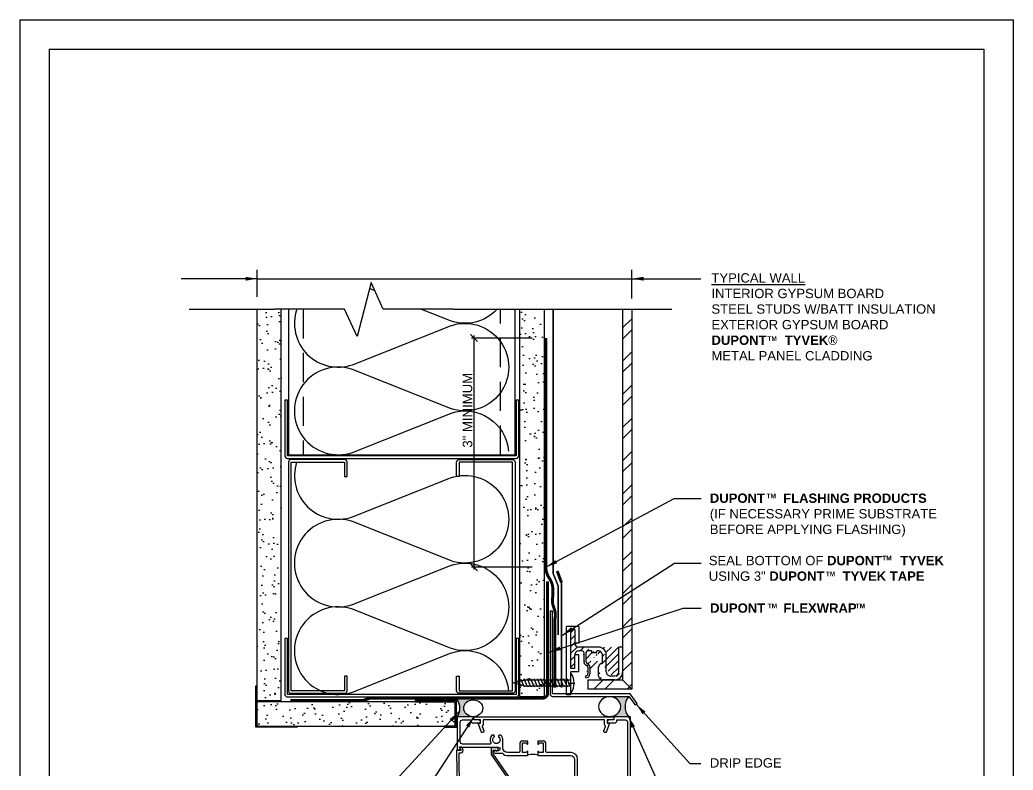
# Model space of a CAD drawing. Extents: x -129 to 26, y 0 to 100.
# Drawn here: x 0 to 25.5, y 13.73 to 33 of the extents above; entities that cross this region are included whole.
import ezdxf

# ---------------------------------------------------------------- set-up
doc = ezdxf.new("R2010")
doc.units = 0
doc.header["$LTSCALE"] = 1.5
doc.header["$MEASUREMENT"] = 0
doc.linetypes.add('CENTER', pattern=[2, 1.25, -0.25, 0.25, -0.25])
doc.linetypes.add('DASHED', pattern=[0.75, 0.5, -0.25])
doc.layers.get('0').update_dxf_attribs({"linetype": 'CONTINUOUS'})
doc.layers.get('DEFPOINTS').update_dxf_attribs({"linetype": 'CONTINUOUS'})
for name, color, linetype in [('8X11-TTB$0$B', 7, 'CONTINUOUS'), ('A-ANNO-TXT0', 252, 'CONTINUOUS'), ('A-BACKER_ROD', 252, 'CONTINUOUS'), ('A-GYP_BOARD', 252, 'CONTINUOUS'), ('A-METAL_STUD', 252, 'CONTINUOUS'), ('A-SEALANT', 252, 'CONTINUOUS'), ('A-WINDOW_FRAME', 252, 'CONTINUOUS'), ('CLADDING', 252, 'CONTINUOUS'), ('DUPONT_FLASHING', 251, 'CENTER'), ('HATCH', 252, 'CONTINUOUS'), ('INSULATION', 40, 'CONTINUOUS'), ('STRUCTURE', 252, 'CONTINUOUS'), ('TEXT', 7, 'CONTINUOUS'), ('TYVEK', 160, 'DASHED'), ('TYVEK_TAPE', 130, 'CONTINUOUS')]:
    doc.layers.add(name, color=color, linetype=linetype)
doc.styles.add('DETAILS', font='sanss___.ttf', dxfattribs={"height": 1})
doc.dimstyles.new('TYVEKDETAILS', dxfattribs={"dimscale": 6, "dimtxt": 1.5, "dimasz": 0.1, "dimexe": 0.75, "dimexo": 0.75, "dimgap": 0.75, "dimtad": 0, "dimtih": 1, "dimtoh": 1, "dimdec": 4, "dimzin": 0, "dimtxsty": 'DETAILS', "dimcen": 0.0625, "dimazin": 3, "dimtfac": 1, "dimtdec": 4, "dimtofl": 0, "dimtmove": 0, "dimatfit": 3, "dimtolj": 1, "dimtzin": 0})

# ---------------------------------------------------------------- blocks, each defined once
blk = doc.blocks.new('_ARCHTICK')
at = {"color": 0, "linetype": 'BYBLOCK', "const_width": 0.15}
blk.add_lwpolyline([(-0.5, -0.5), (0.5, 0.5)], dxfattribs=at)

msp = doc.modelspace()

# ---------------------------------------------------------------- hatches: boundary and pattern name
at = {"layer": 'A-ANNO-TXT0', "linetype": 'CONTINUOUS'}
h = msp.add_hatch(dxfattribs=at)
h.set_pattern_fill('AR-SAND', color=256, scale=0.25, style=0)
h.set_pattern_definition([(37.50000000000001, (42.83104057512151, 3.626564147148603), (-0.01574833952740204, 0.4817059422532897), [0, -0.38, 0, -0.425, 0, -0.40625]), (7.499999999999999, (42.83104057512151, 3.626564147148603), (0.4424441763169318, 0.7055365163074351), [0, -0.205, 0, -0.3425, 0, -0.13125]), (327.5, (42.52354057512151, 3.626564147148603), (0.7785354654378738, 0.001414763384241124), [0, -0.125, 0, -0.45, 0, -0.5875]), (317.5, (42.52354057512151, 3.626564147148603), (0.7515316511430733, 0.2194188912335623), [0, -0.0625, 0, -0.295, 0, -0.3375])])
h.paths.add_polyline_path([(6.712186902686801, 25.5705946817428), (6.537196158924713, 25.5705946817428), (6.087186902686801, 25.5705946817428), (6.087186902686495, 15.51834943794286), (6.712186902686495, 15.51834943794286)])
h.paths.add_polyline_path([(13.46218690268664, 25.57059468174284), (12.83718690268665, 25.57059468174284), (12.8371869026865, 15.61209943794286), (13.4621869026865, 15.61209943794286)])
h = msp.add_hatch(dxfattribs=at)
h.set_pattern_fill('ANSI31', color=256, style=0)
h.set_pattern_definition([(45, (39.24941482595197, 3.650878140602103), (-0.08838834764831843, 0.08838834764831845), [])])
edge = h.paths.add_edge_path()
edge.add_line((14.24763763157721, 17.34067528022874), (14.24763763157721, 16.99141685831701))
edge.add_line((14.24763763157721, 17.34067528022874), (14.14763763157723, 17.34067528022874))
edge.add_line((14.14763763157722, 16.34067528022874), (14.14763763157723, 17.34067528022874))
edge.add_line((14.24763763157723, 16.34067528022874), (14.14763763157722, 16.34067528022874))
edge.add_line((14.24763763157723, 16.34067528022874), (14.24763763157724, 16.69141685831701))
edge.add_arc((14.34763763157721, 16.69141685831701), 0.1, 89.99999999999838, 179.9999999999992)
edge.add_line((14.43284971182934, 16.7915104966291), (14.34763763157721, 16.79141685831702))
edge.add_arc((14.43520862940803, 16.74159134550641), 0.05, 359.9999999999976, 449.9999999999984)
edge.add_arc((14.34763763157721, 16.99141685831701), 0.1, 180, 269.9999999999984)
edge.add_line((14.43284971182934, 16.89159134550642), (14.34173280371326, 16.89159134550643))
edge.add_line((14.85593264341651, 16.89159134550641), (14.43284971182934, 16.89159134550642))
edge.add_arc((14.85593264341651, 16.69159134550642), 0.2, 359.9999999999992, 449.9999999999984)
edge.add_line((15.4754082352072, 16.89159134550643), (15.4754082352072, 16.25185161552742))
edge.add_line((15.4754082352072, 16.89159134550643), (15.37540823520719, 16.89159134550643))
edge.add_line((15.37540823520721, 16.25185161552743), (15.37540823520719, 16.89159134550643))
edge.add_arc((15.2754082352072, 16.25185161552743), 0.2, 270, 359.9999999999992)
edge.add_arc((15.2754082352072, 16.25185161552743), 0.1, 270, 359.9999999999992)
edge.add_line((15.20619629890039, 16.05185161552744), (14.95593264341651, 16.05185161552744))
edge.add_line((15.2754082352072, 16.05185161552744), (15.20619629890039, 16.05185161552744))
edge.add_line((15.05593264341653, 16.25185161552744), (15.05593264341653, 16.69159134550642))
edge.add_arc((15.15593264341653, 16.25185161552744), 0.1, 179.9999999999992, 270)
edge.add_line((15.20619629890039, 16.15185161552743), (15.2754082352072, 16.15185161552743))
edge.add_line((15.15593264341653, 16.15185161552743), (15.20619629890039, 16.15185161552743))
edge.add_arc((14.90593264341653, 16.51314283675436), 0.05, 289.4712206344757, 360.0000000000024)
edge.add_line((14.95593264341651, 16.51314283675436), (14.95593264341651, 16.69159134550642))
edge.add_arc((14.81593264341651, 16.78159134550642), 0.01, 90, 180)
edge.add_line((14.85593264341651, 16.79159134550641), (14.81593264341651, 16.79159134550641))
edge.add_line((14.8559326434165, 16.15185161552744), (14.8559326434165, 16.37172148051693))
edge.add_arc((14.69520862940803, 16.75159134550642), 0.01, 179.9999999999951, 269.9999999999984)
edge.add_line((14.79593264341651, 16.74159134550641), (14.69520862940803, 16.74159134550641))
edge.add_arc((14.79593264341651, 16.75159134550642), 0.01, 269.9999999999984, 360)
edge.add_line((14.8059326434165, 16.75159134550642), (14.8059326434165, 16.78159134550642))
edge.add_arc((14.67520862940802, 16.78159134550641), 0.01, 0, 89.99999999999186)
edge.add_line((14.68520862940803, 16.75159134550642), (14.68520862940803, 16.78159134550641))
edge.add_line((14.63520862940803, 16.37172148051693), (14.63520862940803, 16.20185161552744))
edge.add_arc((14.53520862940802, 16.37172148051693), 0.1, 0, 70.528779365526)
edge.add_arc((14.53520862940802, 16.20185161552744), 0.1, 270, 360)
edge.add_arc((14.95593264341651, 16.37172148051693), 0.1, 109.4712206344705, 180)
edge.add_arc((14.95593264341651, 16.15185161552744), 0.1, 180, 270)
edge.add_line((14.67520862940802, 16.79159134550641), (14.58520862940802, 16.79159134550643))
edge.add_arc((14.85593264341651, 16.69159134550642), 0.1, 359.9999999999992, 449.9999999999984)
edge.add_arc((14.53520862940802, 16.12685161552745), 0.02499999999999947, 90, 270)
edge.add_line((14.58520862940802, 16.37424699337776), (14.58520862940802, 16.20185161552744))
edge.add_arc((14.53520862940802, 16.37424699337776), 0.05, 0, 78.46304096718684)
edge.add_arc((14.56020862940801, 16.49672148051692), 0.075, 179.9999999999951, 258.4630409671885)
edge.add_line((14.48520862940801, 16.49672148051693), (14.48520862940803, 16.74159134550641))
edge.add_arc((14.58520862940802, 16.74159134550641), 0.05, 89.99999999999838, 179.9999999999992)
edge.add_line((14.53520862940802, 16.51314283675436), (14.53520862940802, 16.74159134550641))
edge.add_arc((14.58520862940802, 16.51314283675436), 0.05, 179.9999999999976, 250.5287793655243)
edge.add_arc((14.53520862940802, 16.20185161552744), 0.05, 270, 360)
at = {"layer": 'CLADDING'}
h = msp.add_hatch(dxfattribs=at)
h.set_pattern_fill('ANSI32', color=256, scale=1.6090908, style=0)
h.set_pattern_definition([(45, (41.80241055537954, 3.626564147148599), (-0.4266746310843324, 0.4266746310843325), []), (45, (42.08686030895845, 3.626564147148599), (-0.4266746310843324, 0.4266746310843325), [])])
h.paths.add_polyline_path([(15.47541024916657, 25.57059468174285), (15.71218690268665, 25.57059468174285), (15.71218690268665, 15.81500199119692), (14.57999713604591, 15.81500199119692), (14.57999713604591, 16.05177864471699), (15.47541024916656, 16.05177864471699)])
at = {"layer": 'HATCH'}
h = msp.add_hatch(color=7, dxfattribs=at)
h.dxf.hatch_style = 1
edge = h.paths.add_edge_path()
edge.add_ellipse((15.14058341974877, 15.36317522892418), major_axis=(-0.2862435635605471, 1.752852091594284e-17), ratio=0.8842993597885475, start_angle=90, end_angle=270)
edge.add_line((15.14058341975116, 15.61630022892437), (15.25450141728935, 15.61630022892418))
edge.add_line((15.25450141728936, 15.61630022892418), (15.62308786728921, 15.61630022892418))
edge.add_arc((15.95647904115067, 15.36317522892437), 0.4185951987704226, -217.2073402511995, -142.7926597487097)
edge.add_line((15.62308786728958, 15.110050228924), (15.14058341974592, 15.110050228924))
h = msp.add_hatch(dxfattribs=at)
h.set_pattern_fill('AR-SAND,_O', color=256, scale=0.25, angle=-90.00000000000001)
h.set_pattern_definition([(127.5, (569.0555218155632, -1766.662675421129), (-0.4817059422532897, -0.01574833952740195), [0, -0.38, 0, -0.425, 0, -0.40625]), (97.49999999999987, (569.0555218155632, -1766.662675421129), (-0.705536516307435, 0.4424441763169319), [0, -0.205, 0, -0.3425, 0, -0.13125]), (57.49999999999998, (569.0555218155632, -1766.970175421128), (-0.001414763384240926, 0.7785354654378738), [0, -0.1249999999999998, 0, -0.449999999999999, 0, -0.587499999999998]), (47.49999999999996, (569.0555218155632, -1766.970175421128), (-0.2194188912335621, 0.7515316511430734), [0, -0.0625, 0, -0.295, 0, -0.3375])])
h.paths.add_polyline_path([(6.087186902686495, 15.48709943794286), (6.087186902686495, 14.86209943794286), (11.17711831037147, 14.86209943794286), (11.17711831037147, 15.48709943794286)])
h = msp.add_hatch(color=7, dxfattribs=at)
h.dxf.hatch_style = 1
edge = h.paths.add_edge_path()
edge.add_ellipse((11.63890852465245, 15.31974284711536), major_axis=(0.2447382468442678, 1.498688538313115e-17), ratio=0.8842993597885475, start_angle=90, end_angle=270, ccw=False)
edge.add_line((11.6389085246504, 15.53616472211552), (11.54150863675525, 15.53616472211536))
edge.add_line((11.54150863675524, 15.53616472211536), (11.22636722200536, 15.53616472211536))
edge.add_arc((10.94131776835382, 15.31974284711552), 0.3578988949487114, 682.7926597487096, 757.2073402511995, ccw=False)
edge.add_line((11.22636722200506, 15.10332097211521), (11.63890852465489, 15.10332097211521))

# ---------------------------------------------------------------- linework, layer by layer
at = {"layer": '8X11-TTB$0$B', "color": 7}
for p, q in [((0.7499999999999893, 32.25), (0.75, 0.7499999999999964)), ((0.7499999999999893, 32.25), (24.75, 32.25000000000001)), ((24.75, 32.25000000000001), (24.75, 0.7499999999999964))]:
    msp.add_line(p, q, dxfattribs=at)
at = {"layer": 'A-ANNO-TXT0', "linetype": 'CONTINUOUS'}
for p, q in [((16.50404026890854, 25.57059468174285, -5.959993654922933e-09), (16.74081692242861, 25.57059468174285)), ((13.61032955559527, 17.82621690112347), (13.67282955559544, 17.82621690112347)), ((14.34763763157719, 17.42140810512754, -5.959993654922933e-09), (14.03012514029289, 17.42140810512754, -5.959993654922933e-09)), ((14.24763763157721, 17.34067528022874, -5.959993654922933e-09), (14.14763763157723, 17.34067528022874, -5.959993654922933e-09)), ((14.34763763157719, 16.99141685831701, -5.959993654922933e-09), (14.24763763157721, 16.99141685831701, -5.959993654922933e-09)), ((15.4754082352072, 16.89159134550643, -5.959993654922933e-09), (15.4754082352072, 16.25185161552742, -5.959993654922933e-09)), ((14.34763763157721, 16.69141685831701, -5.959993654922933e-09), (14.2476376315772, 16.69141685831701, -5.959993654922933e-09)), ((14.24763763157723, 16.34067528022874, -5.959993654922933e-09), (14.14763763157722, 16.34067528022874, -5.959993654922933e-09)), ((14.34763763157721, 16.25994245532993, -5.959993654922933e-09), (14.14763763157722, 16.25994245532993, -5.959993654922933e-09)), ((14.1476376315772, 15.66565522955253, -5.959993654922933e-09), (14.03012514029289, 15.66565522955253, -5.959993654922933e-09))]:
    msp.add_line(p, q, dxfattribs=at)
at = {"layer": 'A-BACKER_ROD', "extrusion": (0, 0, -1)}
msp.add_ellipse((15.14058341974877, 15.36317522892418), major_axis=(-0.2862435635605471, 1.752852091594284e-17), ratio=0.8842993597885475, dxfattribs=at)
at = {"layer": 'A-BACKER_ROD'}
msp.add_ellipse((11.63890852465245, 15.31974284711536, -2.979996827461447e-09), major_axis=(0.2447382468442677, 1.498688538313115e-17), ratio=0.8842993597885476, dxfattribs=at)
at = {"layer": 'A-GYP_BOARD', "linetype": 'CONTINUOUS'}
for p, q in [((4.34304958860587, 25.5705946817428), (6.537196158924713, 25.5705946817428)), ((11.13719615892471, 25.57059468174284), (16.74081692242861, 25.57059468174285))]:
    msp.add_line(p, q, dxfattribs=at)
at = {"layer": 'A-GYP_BOARD'}
for points in [[(6.087186902686801, 25.5705946817428), (6.087186902686495, 15.51834943794286), (6.712186902686495, 15.51834943794286), (6.712186902686801, 25.57059468174279)], [(13.46218690268665, 25.57059468174284), (13.4621869026865, 15.61209943794286), (12.8371869026865, 15.61209943794286), (12.83718690268665, 25.57059468174284)]]:
    msp.add_lwpolyline(points, dxfattribs=at)
msp.add_lwpolyline([(6.087186902686495, 15.89334943794286), (6.087186902686495, 14.86209943794286), (7.118436902686495, 14.86209943794286), (7.118436902686495, 14.83084943794286), (6.055936902686495, 14.83084943794286), (6.055936902686495, 15.89334943794286)], close=True, dxfattribs=at)
for points, elevation in [([(6.087186902686495, 15.48709943794286), (6.087186902686495, 14.86209943794286), (11.17711831037147, 14.86209943794286), (11.17711831037147, 15.48709943794286)], -5.959993654922933e-09), ([(10.14586831037147, 15.48709943794286), (11.17711831037147, 15.48709943794286), (11.17711831037147, 14.86209943794286), (10.89586831037147, 14.86209943794286), (10.89586831037147, 14.83084943794286), (11.20836831037147, 14.83084943794286), (11.20836831037147, 15.51834943794286), (10.14586831037147, 15.51834943794286)], -8.93999048238438e-09)]:
    msp.add_lwpolyline(points, close=True, dxfattribs=dict(at, elevation=elevation))
at = {"layer": 'A-METAL_STUD'}
for p, q in [((6.962186902686495, 21.70584943794286), (6.962186902686495, 21.73709943794308)), ((12.6496869026865, 21.70584943794286), (12.6496869026865, 21.73709943794308)), ((6.962186902686495, 15.70584943794286), (6.962186902686495, 15.67459943794285)), ((12.6496869026865, 15.70584943794286), (12.6496869026865, 15.67459943794263))]:
    msp.add_line(p, q, dxfattribs=at)
for points in [[(6.899686902686588, 25.57059468174279), (6.899686902686495, 21.83084943794331), (12.7121869026865, 21.83084943794331), (12.71218690268659, 25.57059468174284)], [(14.99998126353279, 15.68826942909873), (13.67282955559527, 15.68826942909896), (13.67282955559544, 17.82621690112348)], [(13.87551177384768, 15.62576942909872), (15.63431779323432, 15.62576942909872), (15.79735252005103, 15.40546617192528), (15.84920018865597, 15.44047163253845), (15.66581821516022, 15.68826942909877), (13.87551177384768, 15.68826942909906)]]:
    msp.add_lwpolyline(points, dxfattribs=at)
at = {"layer": 'A-METAL_STUD', "linetype": 'DASHED'}
msp.add_lwpolyline([(7.274686902686588, 25.57059468174279), (7.274686902686495, 21.83084943794331), (12.3371869026865, 21.83084943794331), (12.33718690268659, 25.57059468174284)], dxfattribs=at)
at = {"layer": 'A-METAL_STUD'}
for points in [[(12.7434369026865, 23.23709943794308), (12.74343690268627, 21.79959943794308), (6.868436902686495, 21.79959943794331), (6.868436902686495, 23.23709943794308), (6.805936902686495, 23.23709943794308), (6.805936902686495, 21.79959943794308, 0.414213562373095), (6.868436902686495, 21.73709943794308), (12.7434369026865, 21.73709943794308, 0.414213562373095), (12.8059369026865, 21.79959943794308), (12.8059369026865, 23.23709943794308)], [(8.33718690268604, 21.26834943794286), (8.399686902686495, 21.26834943794286), (8.399686902686495, 21.64334943794286, 0.414213562373095), (8.337186902686495, 21.70584943794286), (6.962186902686495, 21.70584943794286, 0.414213562373095), (6.899686902686495, 21.64334943794286), (6.899686902686495, 15.76834943794286, 0.414213562373095), (6.962186902686495, 15.70584943794286), (8.337186902686495, 15.70584943794286, 0.414213562373095), (8.399686902686495, 15.76834943794286), (8.399686902686495, 16.14334943794308), (8.33718690268604, 16.14334943794308), (8.33718690268604, 15.76834943794286), (6.962186902686495, 15.76834943794308), (6.96218690268695, 21.64334943794286), (8.33718690268604, 21.64334943794286)], [(11.27468690268695, 21.26834943794286), (11.2121869026865, 21.26834943794286), (11.2121869026865, 21.64334943794286, -0.414213562373095), (11.2746869026865, 21.70584943794286), (12.6496869026865, 21.70584943794286, -0.414213562373095), (12.7121869026865, 21.64334943794286), (12.7121869026865, 15.76834943794286, -0.414213562373095), (12.6496869026865, 15.70584943794286), (11.2746869026865, 15.70584943794286, -0.414213562373095), (11.2121869026865, 15.76834943794286), (11.2121869026865, 16.14334943794308), (11.27468690268695, 16.14334943794308), (11.27468690268695, 15.76834943794286), (12.6496869026865, 15.76834943794308), (12.64968690268604, 21.64334943794286), (11.27468690268695, 21.64334943794286)], [(12.7434369026865, 17.11209943794263), (12.74343690268627, 15.67459943794263), (6.868436902686495, 15.67459943794286), (6.868436902686495, 17.11209943794263), (6.805936902686495, 17.11209943794263), (6.805936902686495, 15.67459943794263, 0.414213562373095), (6.868436902686495, 15.61209943794263), (12.7434369026865, 15.61209943794263, 0.414213562373095), (12.8059369026865, 15.67459943794263), (12.8059369026865, 17.11209943794263)]]:
    msp.add_lwpolyline(points, format="xyb", close=True, dxfattribs=at)
msp.add_lwpolyline([(13.61032955559527, 17.82621690112347), (13.61032955559527, 15.68826942909873, 0.414213562373095), (13.67282955559527, 15.62576942909873), (14.99998126353279, 15.62576942909873)], format="xyb", dxfattribs=at)
at = {"layer": 'A-SEALANT'}
for centre, radius, start, end in [((15.95647904115067, 15.36317522892418), 0.4185951987704403, 142.792659748773, 217.2073402512622), ((10.94131776835382, 15.31974284711536, -2.979996827461446e-09), 0.3578988949487265, 322.7926597487379, 37.20734025122704), ((13.16886222200494, 13.78445941011559, -2.979996827461446e-09), 0.3518166098422099, 69.18824511317703, 110.811754886823)]:
    msp.add_arc(centre, radius, start, end, dxfattribs=at)
at = {"layer": 'A-WINDOW_FRAME', "elevation": -2.979996827461446e-09}
for points in [[(13.04386222200517, 14.11332097211518), (13.04386222200517, 14.19882097211521, 0.9999999999999999), (13.01286222200499, 14.19882097211521), (13.01286222200499, 14.19832097211522, -0.414213562373095), (12.99786222200512, 14.18332097211523), (12.91786222200497, 14.18332097211523, -0.414213562373095), (12.90286222200509, 14.19832097211522), (12.90286222200509, 14.41332097211525, -0.414213562373095), (12.91786222200497, 14.42832097211524), (12.99786632064095, 14.42832097211524, -0.4190234982697773), (13.01286430491839, 14.4130750704759, 1.008230869162796), (13.04386222200517, 14.41282097211515), (13.04386222200517, 14.47832097211519), (12.90286222200509, 14.47832097211519, 0.4142135623731173), (12.83286222200516, 14.40832097211525), (12.83286222200516, 14.20332097211521, -0.414213562373082), (12.81286222200517, 14.18332097211523), (12.52415936929244, 14.18332097211523, -0.4142135623730951), (12.39915936929244, 14.30832097211523), (12.39915936929244, 14.50932097211514, 0.2064450632585229), (12.34740688582158, 14.62932097211514), (12.30344140159516, 14.62932097211514), (12.28642073169342, 14.59984030706632, 0.386544674909769), (12.2892789270227, 14.58669560849957, -3.12728627518738), (12.17903981156203, 14.58669560849957, 0.3865446749096504), (12.18189800689154, 14.59984030706632), (12.16487733698957, 14.62932097211514), (12.12091185276338, 14.62932097211514, 0.3397540095737835), (12.08902194669238, 14.4308344856287, -0.5680984128595106), (12.07142953183168, 14.40132097211519), (11.36636722200504, 14.40132097211519, -0.4142135623730929), (11.30636722200509, 14.46132097211514), (11.30636722200509, 14.9633209721152, -0.4142135623730971), (11.36636722200504, 15.02332097211515), (11.57715936929233, 15.02332097211515), (11.57715936929233, 15.00532097211512, 0.4142135623731013), (11.63915936929246, 14.94332097211522), (11.82715936929233, 14.94332097211522), (11.82715936929233, 14.96132097211514, 0.414213562373095), (11.76515936929243, 15.02332097211515), (11.65715936929248, 15.02332097211515), (11.65715936929248, 15.10332097211519), (11.22636722200516, 15.10332097211519), (11.22636722200516, 14.24132097211522), (11.31815936929232, 14.24132097211522, 0.5773502691896165), (11.32681962333029, 14.25632097211521), (11.289291855833, 14.32132097211515), (12.2801593692923, 14.32132097211515, -0.9999999999999999), (12.2801593692923, 14.22732097211521), (12.20215936929233, 14.22732097211521, 0.9999999999999999), (12.20215936929233, 14.1653209721152), (12.38855502153253, 14.1653209721152, 0.207981425477291), (12.53115936929228, 14.10332097211519), (13.03386222200518, 14.10332097211519), (13.04386222200517, 14.11332097211518)], [(15.67836222200506, 13.10332097211519), (15.67836222200506, 15.10332097211519), (15.2471593692924, 15.10332097211519), (15.2471593692924, 15.02332097211515), (15.13915936929245, 15.02332097211515, 0.414213562373095), (15.07715936929233, 14.96132097211514), (15.07715936929233, 14.94332097211522), (15.26515936929243, 14.94332097211522, 0.414213562373095), (15.32715936929233, 15.00532097211512), (15.32715936929233, 15.02332097211515), (15.53836222200519, 15.02332097211515, -0.4142135623730973), (15.59836222200513, 14.9633209721152), (15.59836222200513, 13.24332097211518, -0.4142135623730929)], [(11.28691222200498, 13.16582097211519), (11.27391222200506, 14.17957097211515), (11.32046864624479, 14.17957097211515, 0.5773977257041251), (11.37415780737027, 14.27257861597368), (11.34716222200498, 14.3193209721152), (11.29142760149901, 14.3213204203844, 0.5899757438785075), (11.28241789940128, 14.30631117955934), (11.31966222200506, 14.24207097211515), (11.21116222200501, 14.24207097211515), (11.22591222200506, 13.10332097211519)], [(12.65026030051765, 13.43382097211522), (12.15066222200519, 14.14732097211517), (12.15066222200519, 14.24482097211514), (12.20859033061677, 14.24482097211514, 1.660521112111407), (12.24166222200508, 14.30732097211514), (12.09566222200513, 14.30732097211514), (12.09566222200513, 14.12997953872686), (12.5963288265016, 13.41495352547272, -0.3639702342662011)], [(14.31986722200693, 13.42926384219188), (14.31986213582629, 14.01332243694107, 0.4142110386250275), (14.14986213583259, 14.18332097211523), (13.52486222200516, 14.18332097211523, -0.4142135623730755), (13.50486222200518, 14.20332097211521), (13.50486222200518, 14.40832097211525, 0.4142135623731228), (13.43486222200502, 14.47832097211519), (13.29386222200517, 14.47832097211519), (13.29386222200517, 14.41282097211515, 0.9999999999999999), (13.32486222200512, 14.41282097211515), (13.32486222200512, 14.41332097211525, -0.414213562373095), (13.33986222200499, 14.42832097211524), (13.41986222200515, 14.42832097211524, -0.414213562373095), (13.43486222200502, 14.41332097211525), (13.43486222200502, 14.19832097211522, -0.414213562373069), (13.41986222200515, 14.18332097211523), (13.33985812336916, 14.18332097211523, -0.4190234982698207), (13.32486013909172, 14.19856687375456, 1.00823086916294), (13.29386222200517, 14.19882097211521), (13.29386222200517, 14.11332097211518)], [(13.29386222200517, 14.11332097211518), (13.30386222200516, 14.10332097211519), (14.13986222200517, 14.10332097211519, -0.4142135623730911), (14.23986222200508, 14.00332097211517), (14.23986222200508, 13.86332097211518), (14.24986222200507, 13.85332097211519), (14.23986222200508, 13.8433209721152), (14.23986222200508, 13.43732094711495)]]:
    msp.add_lwpolyline(points, format="xyb", dxfattribs=at)
msp.add_lwpolyline([(15.07740936929238, 14.93732097211525), (15.1394093692925, 14.93732097211525), (15.06040936929232, 14.72032097211515, -0.9999999999999994), (14.99462148891123, 14.74426580234947), (15.0355214889112, 14.85626580234943, 0.4142135623730951), (15.02356803936211, 14.8819000576316), (15.02052225632522, 14.88352242123633, -0.3152987888789836), (15.00735936929234, 14.90232097211517), (15.00735936929234, 15.02332097211515), (14.68110936929249, 15.02332097211515), (14.6711093692925, 15.03332097211525), (14.66110936929251, 15.02332097211515), (12.24340936929232, 15.02332097211515), (12.23340936929233, 15.03332097211525), (12.22340936929234, 15.02332097211515), (11.89740936929231, 15.02332097211515), (11.89740936929231, 14.90232097211517, -0.3152987888789836), (11.88424648225967, 14.88352242123633), (11.88165069922277, 14.8819000576316, 0.4142135623730948), (11.86969724967369, 14.85626580234943), (11.91019724967375, 14.74426580234947, -0.9999999999999999), (11.84440936929243, 14.72032097211515), (11.76540936929248, 14.93732097211525), (11.82740936929238, 14.93732097211525), (11.82740936929238, 15.02332097211515), (11.65740936929254, 15.02332097211515), (11.65740936929254, 15.10332097211519), (15.24735936929235, 15.10332097211519), (15.24735936929235, 15.02332097211515), (15.0773593692925, 15.02332097211515), (15.0773593692925, 14.93732097211525)], format="xyb", close=True, dxfattribs=at)
at = {"layer": 'CLADDING'}
for p, q in [((15.47541024916657, 25.57059468174285, -5.959993654922933e-09), (15.47541024916656, 16.05177864471699, -5.959993654922933e-09)), ((15.71218690268665, 25.57059468174285, -5.959993654922933e-09), (15.71218690268665, 15.81500199119692, -5.959993654922933e-09)), ((14.0301251402929, 15.66565522955253, -5.959993654922933e-09), (14.0301251402929, 17.42140810512754, -5.959993654922933e-09)), ((14.24763763157721, 17.34067528022874, -5.959993654922933e-09), (14.24763763157721, 16.99141685831701, -5.959993654922933e-09)), ((14.34763763157719, 17.42140810512753, -5.959993654922933e-09), (14.34763763157719, 16.99141685831701, -5.959993654922933e-09)), ((14.43284971182934, 16.89159134550642, -5.959993654922933e-09), (14.34173280371326, 16.89159134550643, -5.959993654922933e-09)), ((14.85593264341651, 16.89159134550641, -5.959993654922933e-09), (14.43284971182934, 16.89159134550642, -5.959993654922933e-09)), ((15.37540823520721, 16.25185161552743, -5.959993654922933e-09), (15.37540823520719, 16.89159134550643, -5.959993654922933e-09)), ((15.4754082352072, 16.89159134550643, -5.959993654922933e-09), (15.37540823520719, 16.89159134550643, -5.959993654922933e-09)), ((14.24763763157723, 16.34067528022874, -5.959993654922933e-09), (14.24763763157724, 16.69141685831701, -5.959993654922933e-09)), ((14.43284971182934, 16.7915104966291, -5.959993654922933e-09), (14.34763763157721, 16.79141685831702, -5.959993654922933e-09)), ((14.34763763157721, 16.25994245532993, -5.959993654922933e-09), (14.34763763157721, 16.69141685831701, -5.959993654922933e-09)), ((14.43520862940803, 16.79159134550643, -5.959993654922933e-09), (14.43284971182934, 16.7915104966291, -5.959993654922933e-09)), ((14.48520862940801, 16.49672148051693, -5.959993654922933e-09), (14.48520862940803, 16.74159134550641, -5.959993654922933e-09)), ((14.53520862940802, 16.51314283675436, -5.959993654922933e-09), (14.53520862940802, 16.74159134550641, -5.959993654922933e-09)), ((14.67520862940802, 16.79159134550641, -5.959993654922933e-09), (14.58520862940802, 16.79159134550643, -5.959993654922933e-09)), ((14.68520862940803, 16.75159134550642, -5.959993654922933e-09), (14.68520862940803, 16.78159134550641, -5.959993654922933e-09)), ((14.79593264341651, 16.74159134550641, -5.959993654922933e-09), (14.69520862940803, 16.74159134550641, -5.959993654922933e-09)), ((14.8059326434165, 16.75159134550642, -5.959993654922933e-09), (14.8059326434165, 16.78159134550642, -5.959993654922933e-09)), ((14.85593264341651, 16.79159134550641, -5.959993654922933e-09), (14.81593264341651, 16.79159134550641, -5.959993654922933e-09)), ((14.95593264341651, 16.51314283675436, -5.959993654922933e-09), (14.95593264341651, 16.69159134550642, -5.959993654922933e-09)), ((15.05593264341653, 16.25185161552744, -5.959993654922933e-09), (15.05593264341653, 16.69159134550642, -5.959993654922933e-09)), ((14.58520862940802, 16.42172148051693, -5.959993654922933e-09), (14.58520862940801, 16.42172148051693, -5.959993654922933e-09)), ((14.58520862940802, 16.37424699337776, -5.959993654922933e-09), (14.58520862940802, 16.20185161552744, -5.959993654922933e-09)), ((14.63520862940803, 16.37172148051693, -5.959993654922933e-09), (14.63520862940803, 16.20185161552744, -5.959993654922933e-09)), ((14.8559326434165, 16.15185161552744, -5.959993654922933e-09), (14.8559326434165, 16.37172148051693, -5.959993654922933e-09)), ((14.1476376315772, 15.66565522955253, -5.959993654922933e-09), (14.14763763157722, 16.25994245532993, -5.959993654922933e-09)), ((15.15593264341653, 16.15185161552743, -5.959993654922933e-09), (15.20619629890039, 16.15185161552743, -5.959993654922933e-09)), ((15.20619629890039, 16.15185161552743, -5.959993654922933e-09), (15.2754082352072, 16.15185161552743, -5.959993654922933e-09)), ((15.47541024916657, 16.16185130296465, -5.959993654922933e-09), (15.47541024916657, 16.05177864471699, -5.959993654922933e-09)), ((14.07642302065161, 15.9669484688594, -5.959993654922933e-09), (14.1764230206516, 15.96677398166999, -5.959993654922933e-09)), ((14.14763763157722, 15.9669484688594, -5.959993654922933e-09), (14.24763763157721, 15.96677398166999, -5.959993654922933e-09)), ((14.57999713604591, 16.05177864471699, -5.959993654922933e-09), (15.47541024916655, 16.05177864471699, -5.959993654922933e-09)), ((14.57999713604593, 16.05177864471699, -5.959993654922933e-09), (14.57999713604591, 15.81500199119692, -5.959993654922933e-09)), ((15.71218690268665, 15.81500199119692, -5.959993654922933e-09), (14.57999713604591, 15.81500199119692, -5.959993654922933e-09)), ((15.20619629890039, 16.05185161552744, -5.959993654922933e-09), (14.95593264341651, 16.05185161552744, -5.959993654922933e-09)), ((15.2754082352072, 16.05185161552744, -5.959993654922933e-09), (15.20619629890039, 16.05185161552744, -5.959993654922933e-09)), ((15.47541024916657, 16.051778644717, -5.959993654922933e-09), (15.71218690268665, 15.81500199119692, -5.959993654922933e-09))]:
    msp.add_line(p, q, dxfattribs=at)
for centre, radius, start, end in [((14.34763763157721, 16.99141685831701, -5.959993654922933e-09), 0.1, 180, 269.9999999999984), ((14.85593264341651, 16.69159134550642, -5.959993654922933e-09), 0.2, 359.9999999999992, 89.99999999999838), ((14.34763763157721, 16.69141685831701, -5.959993654922933e-09), 0.1, 89.99999999999838, 179.9999999999992), ((14.43520862940803, 16.74159134550641, -5.959993654922933e-09), 0.05, 359.9999999999976, 89.99999999999838), ((14.58520862940802, 16.74159134550641, -5.959993654922933e-09), 0.05, 89.99999999999838, 179.9999999999992), ((14.67520862940802, 16.78159134550641, -5.959993654922933e-09), 0.01, 0, 89.99999999999186), ((14.69520862940803, 16.75159134550642, -5.959993654922933e-09), 0.01, 179.9999999999951, 269.9999999999984), ((14.79593264341651, 16.75159134550642, -5.959993654922933e-09), 0.01, 269.9999999999984, 0), ((14.81593264341651, 16.78159134550642, -5.959993654922933e-09), 0.01, 90, 180), ((14.85593264341651, 16.69159134550642, -5.959993654922933e-09), 0.1, 359.9999999999992, 89.99999999999838), ((14.56020862940801, 16.49672148051692, -5.959993654922933e-09), 0.075, 179.9999999999951, 258.4630409671885), ((14.58520862940802, 16.51314283675436, -5.959993654922933e-09), 0.05, 179.9999999999976, 250.5287793655243), ((14.53520862940802, 16.37424699337776, -5.959993654922933e-09), 0.05, 0, 78.46304096718684), ((14.53520862940802, 16.37172148051693, -5.959993654922933e-09), 0.1, 0, 70.528779365526), ((14.95593264341651, 16.37172148051693, -5.959993654922933e-09), 0.1, 109.4712206344705, 180), ((14.90593264341653, 16.51314283675436, -5.959993654922933e-09), 0.05, 289.4712206344757, 2.442665995363981e-12), ((14.53520862940802, 16.12685161552745, -5.959993654922933e-09), 0.02499999999999947, 90, 270), ((14.53520862940802, 16.20185161552744, -5.959993654922933e-09), 0.1, 270, 0), ((14.53520862940802, 16.20185161552744, -5.959993654922933e-09), 0.05, 270, 0), ((14.95593264341651, 16.15185161552744, -5.959993654922933e-09), 0.1, 180, 270), ((15.15593264341653, 16.25185161552744, -5.959993654922933e-09), 0.1, 179.9999999999992, 270), ((15.2754082352072, 16.25185161552743, -5.959993654922933e-09), 0.1, 270, 359.9999999999992), ((15.2754082352072, 16.25185161552743, -5.959993654922933e-09), 0.2, 270, 359.9999999999992)]:
    msp.add_arc(centre, radius, start, end, dxfattribs=at)
at = {"layer": 'DEFPOINTS'}
for p, q in [((-5.329070518200751e-15, 33), (0, -3.552713678800501e-15)), ((-5.329070518200751e-15, 33), (25.5, 33)), ((25.5, 33), (25.5, -3.552713678800501e-15))]:
    msp.add_line(p, q, dxfattribs=at)
at = {"layer": 'DUPONT_FLASHING', "linetype": 'CONTINUOUS', "const_width": 0.075}
for points in [[(13.5049439840079, 24.82909017799527), (13.5049439840079, 18.94371398739112, 0.1527414251704736), (13.59405723845524, 18.65880684053599, -0.1527414251704743), (13.68317049290255, 18.37389969368088)], [(13.05865439166338, 15.58084943794286), (13.42394540205684, 15.58084943794286, 0.414213562373095), (13.54894540205684, 15.70584943794286), (13.54894540205707, 18.58084943794286)], [(13.68317049290255, 18.19878320493999), (13.68317049290255, 18.19878320493999, 0.1527414251704736), (13.70949284278416, 17.90142754525947, -0.1527414251704743), (13.73581519266574, 17.60407188557897)]]:
    msp.add_lwpolyline(points, format="xyb", dxfattribs=at)
for points in [[(13.68317049290255, 18.19878320494001), (13.68317049290255, 18.37389969368089)], [(13.7339193971254, 17.62896891122976), (13.73411662030671, 15.85071464817858)], [(6.945145495239627, 15.51834943794286), (8.805133117674883, 15.51834943794286), (8.99170112093641, 15.58084943794286), (13.05865439166338, 15.58084943794286)]]:
    msp.add_lwpolyline(points, dxfattribs=at)
at = {"layer": 'INSULATION'}
msp.add_lwpolyline([(9.113710205100551, 26.04141708654769), (8.973985030098055, 26.09706361984165)], dxfattribs=at)
for points in [[(7.110136829161467, 25.57059468174279, 0.6249403151778393), (8.54236640814811, 24.14274010532456), (11.05636763940784, 25.14395877056422, -1.404370499398822), (11.05636763940875, 23.01774010532331), (8.542366408145154, 24.01895877056422, 1.404370499403762), (8.54236640814811, 21.89274010532456), (11.05636763940784, 22.89395877056422, -0.4894259417186669), (12.54545396844169, 21.92459943794365)], [(12.2536062568534, 25.57059468174284, -0.2989616201067956), (11.05636763940875, 25.26774010532331), (10.29591413857653, 25.57059605845994)], [(7.103170992462152, 21.64334943794286, 0.6181255570715865), (8.542366408148679, 20.23649010532422), (11.05636763940863, 21.23770877056388, -1.404370499398822), (11.05636763940863, 19.11149010532274), (8.54236640814504, 20.11270877056365, 1.404370499403763), (8.542366408147997, 17.98649010532399), (11.05636763940772, 18.98770877056365, -1.404370499398822), (11.05636763940863, 16.86149010532274), (8.54236640814504, 17.86270877056365, 1.404370499403762), (8.542366408147997, 15.73649010532399), (11.05636763940772, 16.73770877056365, -0.4894259417186669), (12.54545396844158, 15.76834943794308)]]:
    msp.add_lwpolyline(points, format="xyb", dxfattribs=at)
at = {"layer": 'STRUCTURE'}
for p, q in [((14.14763763157722, 16.34067528022874, -5.959993654922933e-09), (14.14763763157723, 17.34067528022874, -5.959993654922933e-09)), ((12.92701865447589, 16.03666281760079, -5.959993654922933e-09), (12.95082618200536, 16.071923696212, -5.959993654922933e-09)), ((13.03519202673193, 15.86718126457137, -5.959993654922933e-09), (12.95082618200536, 16.071923696212, -5.959993654922933e-09)), ((13.01544715368505, 16.04265733879012, -5.959993654922933e-09), (13.03520728552099, 16.071923696212, -5.959993654922933e-09)), ((13.11957313024754, 15.86718126457137, -5.959993654922933e-09), (13.03520728552099, 16.071923696212, -5.959993654922933e-09)), ((13.09982825720068, 16.04265733879012, -5.959993654922933e-09), (13.1195883890366, 16.071923696212, -5.959993654922933e-09)), ((13.20395423376316, 15.86718126457137, -5.959993654922933e-09), (13.1195883890366, 16.071923696212, -5.959993654922933e-09)), ((13.28833533727879, 15.86718126457137, -5.959993654922933e-09), (13.20396949255222, 16.071923696212, -5.959993654922933e-09)), ((13.26859046423191, 16.04265733879012, -5.959993654922933e-09), (13.28835059606785, 16.071923696212, -5.959993654922933e-09)), ((13.37271644079441, 15.86718126457137, -5.959993654922933e-09), (13.28835059606785, 16.071923696212, -5.959993654922933e-09)), ((13.35297156774754, 16.04265733879012, -5.959993654922933e-09), (13.37273169958347, 16.071923696212, -5.959993654922933e-09)), ((13.45709754431004, 15.86718126457137, -5.959993654922933e-09), (13.37273169958347, 16.071923696212, -5.959993654922933e-09)), ((13.43734504186863, 16.04265733879012, -5.959993654922933e-09), (13.45709754431004, 16.071923696212, -5.959993654922933e-09)), ((13.54147864782566, 15.86718126457137, -5.959993654922933e-09), (13.45709754431004, 16.071923696212, -5.959993654922933e-09)), ((13.52171851598972, 16.04265733879012, -5.959993654922933e-09), (13.54147864782566, 16.071923696212, -5.959993654922933e-09)), ((13.62585212194675, 15.86718126457137, -5.959993654922933e-09), (13.54147864782566, 16.071923696212, -5.959993654922933e-09)), ((13.60609961950535, 16.04265733879012, -5.959993654922933e-09), (13.62585212194675, 16.071923696212, -5.959993654922933e-09)), ((13.71022559606785, 15.86718126457137, -5.959993654922933e-09), (13.62585212194675, 16.071923696212, -5.959993654922933e-09)), ((13.69047309362644, 16.04265733879012, -5.959993654922933e-09), (13.71022559606785, 16.071923696212, -5.959993654922933e-09)), ((13.79459907018894, 15.86718126457137, -5.959993654922933e-09), (13.71022559606785, 16.071923696212, -5.959993654922933e-09)), ((13.77484656774754, 16.04265733879012, -5.959993654922933e-09), (13.79459907018894, 16.071923696212, -5.959993654922933e-09)), ((13.87897254431004, 15.86718126457137, -5.959993654922933e-09), (13.79459907018894, 16.071923696212, -5.959993654922933e-09)), ((13.85922004186863, 16.04265733879012, -5.959993654922933e-09), (13.87897254431004, 16.071923696212, -5.959993654922933e-09)), ((13.96334601843113, 15.86718126457137, -5.959993654922933e-09), (13.87897254431004, 16.071923696212, -5.959993654922933e-09)), ((13.94359351598972, 16.04265733879012, -5.959993654922933e-09), (13.96334601843113, 16.071923696212, -5.959993654922933e-09)), ((14.04771949255222, 15.86718126457137, -5.959993654922933e-09), (13.96334601843113, 16.071923696212, -5.959993654922933e-09)), ((14.02796699011082, 16.04265733879012, -5.959993654922933e-09), (14.04771949255222, 16.071923696212, -5.959993654922933e-09)), ((14.11985007249399, 15.89689012687577, -5.959993654922933e-09), (14.04771949255222, 16.071923696212, -5.959993654922933e-09)), ((12.66702196800475, 15.96957536857528, -5.959993654922933e-09), (12.94871283972021, 16.0422606102745, -5.959993654922933e-09)), ((12.94871283972021, 15.89689012687606, -5.959993654922933e-09), (12.66702196800475, 15.96957536857528, -5.959993654922933e-09)), ((12.77023579200091, 15.99577102546195, -5.959993654922933e-09), (12.79706790342039, 16.03551155805096, -5.959993654922933e-09)), ((12.8582211751907, 15.88710233384867, -5.959993654922933e-09), (12.79706790342039, 16.03551155805096, -5.959993654922933e-09)), ((12.84634468590094, 16.01584635709921, -5.959993654922933e-09), (12.87317679732042, 16.05558688968821, -5.959993654922933e-09)), ((12.8582211751907, 15.88710233384867, -5.959993654922933e-09), (12.87793553065945, 15.91636869127055, -5.959993654922933e-09)), ((12.9508109232163, 15.86718126457137, -5.959993654922933e-09), (12.87317679732042, 16.05558688968821, -5.959993654922933e-09)), ((14.1476376315772, 16.04226061027421, -5.959993654922933e-09), (12.94871283972021, 16.0422606102745, -5.959993654922933e-09)), ((12.94871283972021, 15.89689012687606, -5.959993654922933e-09), (14.1476376315772, 15.89689012687577, -5.959993654922933e-09)), ((12.9508109232163, 15.86718126457137, -5.959993654922933e-09), (12.97052527868505, 15.89644762199325, -5.959993654922933e-09)), ((13.03519202673193, 15.86718126457137, -5.959993654922933e-09), (13.05490638220068, 15.89644762199325, -5.959993654922933e-09)), ((13.11957313024754, 15.86718126457137, -5.959993654922933e-09), (13.13928748571629, 15.89644762199325, -5.959993654922933e-09)), ((13.20395423376316, 15.86718126457137, -5.959993654922933e-09), (13.22366858923191, 15.89644762199325, -5.959993654922933e-09)), ((13.28833533727879, 15.86718126457137, -5.959993654922933e-09), (13.30804969274754, 15.89644762199325, -5.959993654922933e-09)), ((13.37271644079441, 15.86718126457137, -5.959993654922933e-09), (13.39243079626316, 15.89644762199325, -5.959993654922933e-09)), ((13.45709754431004, 15.86718126457137, -5.959993654922933e-09), (13.47681189977879, 15.89644762199325, -5.959993654922933e-09)), ((13.54147864782566, 15.86718126457137, -5.959993654922933e-09), (13.56118537389988, 15.89644762199325, -5.959993654922933e-09)), ((13.62585212194675, 15.86718126457137, -5.959993654922933e-09), (13.64555884802097, 15.89644762199325, -5.959993654922933e-09)), ((13.71022559606785, 15.86718126457137, -5.959993654922933e-09), (13.7299399515366, 15.89644762199325, -5.959993654922933e-09)), ((13.79459907018894, 15.86718126457137, -5.959993654922933e-09), (13.81431342565769, 15.89644762199325, -5.959993654922933e-09)), ((13.87897254431004, 15.86718126457137, -5.959993654922933e-09), (13.89868689977879, 15.89644762199325, -5.959993654922933e-09)), ((13.96334601843113, 15.86718126457137, -5.959993654922933e-09), (13.98306037389988, 15.89644762199325, -5.959993654922933e-09)), ((14.04771949255222, 15.86718126457137, -5.959993654922933e-09), (14.06743384802097, 15.89644762199325, -5.959993654922933e-09))]:
    msp.add_line(p, q, dxfattribs=at)
msp.add_lwpolyline([(11.13719615892471, 25.57059468174284), (9.330960827006882, 25.5705976375591), (9.014730118726808, 26.25592395110074), (8.659662199122613, 24.87155569406384), (8.337233183875787, 25.57059468174277), (6.537196158924713, 25.5705946817428)], dxfattribs=at)
msp.add_arc((13.78601327878004, 15.96703478019637, -5.959993654922933e-09), 0.4428677942363103, 325.6322452455893, 34.36775475441035, dxfattribs=at)
at = {"layer": 'TEXT'}
for p, q in [((6.094026918031174, 25.88882926679158, 2.979996827461446e-09), (6.094026918031167, 26.57748720929231, 2.979996827461446e-09)), ((15.71218690268665, 25.84366387782532), (15.71218690268664, 26.57748720929232)), ((6.094026918031181, 26.35123033176151, 2.979996827461446e-09), (17.47877590551326, 26.3512303317615)), ((13.14828493142588, 24.82909017799527), (11.59474178103483, 24.82909017799527)), ((11.65724178103483, 24.89159017799527), (11.65724178103483, 18.88121398739112)), ((13.14828493142588, 18.94371398739112), (11.59474178103483, 18.94371398739112)), ((17.02513499074232, 17.89085383002134), (17.49237790842204, 17.89085383002134))]:
    msp.add_line(p, q, dxfattribs=at)
at = {"layer": 'TYVEK', "const_width": 0.04, "elevation": -3.000831249158483e-09}
msp.add_lwpolyline([(13.8215682779998, 17.20012998834211), (13.82156865967425, 18.45415837364156), (13.69315871272798, 18.77695691441071), (13.6931607804307, 25.57059468174285)], dxfattribs=at)
at = {"layer": 'TYVEK_TAPE', "linetype": 'CONTINUOUS', "elevation": -3.000831249158483e-09}
for points, const_width in [([(13.90456714410916, 18.5524475812092), (13.79462318588373, 18.84594600358695), (13.79462318588373, 18.84594600358695)], 0.075), ([(13.90456714410916, 15.84781239547503), (13.90456714410916, 18.5524475812092)], 0.04)]:
    msp.add_lwpolyline(points, dxfattribs=dict(at, const_width=const_width))

# ---------------------------------------------------------------- block references
at = {"layer": 'TEXT', "xscale": 0.1875, "yscale": 0.1875, "zscale": 0.1875}
for p, rotation in [((11.65724178103483, 24.82909017799527), 90), ((11.65724178103483, 18.94371398739112), 270)]:
    msp.add_blockref('_ARCHTICK', p, dxfattribs=dict(at, rotation=rotation))

# ---------------------------------------------------------------- texts
at = {"layer": 'TEXT', "attachment_point": 1, "style": 'DETAILS'}
for s, insert, char_height, width in [('{\\fArial|b0|i0|c0|p34;\\LTYPICAL WALL\\P}INTERIOR GYPSUM BOARD\\PSTEEL STUDS W/BATT INSULATION\\PEXTERIOR GYPSUM BOARD\\P{\\fSansSerif|b1|i0|c2|p2;DUPONT     TYVEK\\fSymbol|b0|i0|c2|p18;â }\\PMETAL PANEL CLADDING', (17.75466245887492, 26.49322104137094, 2.979996827461446e-09), 0.239999999976, 8.659857940904283), ('{\\fArial|b1|i0|c0|p34;DUPONT     FLASHING PRODUCTS\\fSymbol|b0|i0|c2|p18; \\fSansSerif|b1|i0|c2|p2;\\P}(IF NECESSARY PRIME SUBSTRATE BEFORE APPLYING FLASHING)', (17.71333770975108, 20.83551902324039), 0.2399999997599999, 6.239970832008049), ('SEAL BOTTOM OF {\\fSansSerif|b1|i0|c2|p2;DUPONT     TYVEK }USING 3" {\\fSansSerif|b1|i0|c2|p2;DUPONT     TYVEK TAPE}', (17.68706531764055, 19.2341682589027, -1.191998730984587e-08), 0.239999999976, 6.962161828585829), ('{\\fSansSerif|b1|i0|c2|p2;DUPONT     FLEXWRAP}', (17.7196478177981, 18.0139125833986, -1.489998413730723e-09), 0.239999999976, 8.659857940904283), ('DRIP EDGE', (17.71346383178897, 14.0382005333733), 0.2399976, 6.960354865816083)]:
    msp.add_mtext(s, dxfattribs=dict(at, insert=insert, char_height=char_height, width=width))
at = {"layer": 'TEXT', "attachment_point": 4, "style": 'DETAILS'}
for insert, char_height in [((19.19158895696665, 24.81091760833055, 2.979996827461446e-09), 0.119999999988), ((19.16857021323091, 20.77247119326693), 0.11999999988), ((22.13989263976188, 19.17524868032973, -1.191998730984587e-08), 0.119999999988), ((20.69059757733404, 18.77266091164941, -1.191998730984587e-08), 0.119999999988), ((19.19912154243805, 17.94979964863428, -1.489998413730723e-09), 0.119999999988), ((21.45638806162168, 17.94979964863428, -1.489998413730723e-09), 0.119999999988)]:
    msp.add_mtext('{\\fSansSerif|b1|i0|c2|p2;TM}', dxfattribs=dict(at, insert=insert, char_height=char_height))
at = {"layer": 'TEXT', "insert": (11.37083525841849, 22.01356695067159), "char_height": 0.2416779417646322, "width": 8.720402680588094, "attachment_point": 1, "rotation": 90, "style": 'DETAILS'}
msp.add_mtext('\\A1;3" MINIMUM', dxfattribs=at)

# ---------------------------------------------------------------- leaders
at = {"layer": 'TEXT'}
for points in [[(6.094026918031181, 26.35123033176151, 2.979996827461446e-09), (4.137925508298371, 26.35123033176151, 2.979996827461446e-09)], [(15.71218690268663, 26.35123033176151, 2.979996827461446e-09), (16.50024485312787, 26.35123932539508, 2.979996827461446e-09)], [(13.5049439840079, 18.94371398739112), (16.79867852662132, 20.70953696842337), (17.48908125498487, 20.70953696842337)], [(13.92736168550776, 17.20012998834211), (16.80465206756334, 19.05070443848635), (17.49505479592689, 19.05070443848635)], [(13.58675292373726, 16.76480977303036), (17.02513499074232, 17.89085383002134)], [(15.8232763543535, 15.42296890223187), (17.1973112134086, 13.89977011381489), (17.48383365694531, 13.89977011381489)], [(11.65740936929254, 15.10332097211519, -1.489998413730723e-09), (8.739378527686256, 10.6085946241748, -1.489998413730723e-09)], [(11.26974070912113, 15.22778875545701, -1.489998413730723e-09), (8.95999264717352, 12.72615665500505, -1.489998413730723e-09)], [(15.62308786728945, 15.11005022892398, -2.979996827461446e-09), (16.70827521923528, 12.68546259278193, -2.979996827461446e-09), (17.50940958699283, 12.68546259278193, -2.979996827461446e-09)]]:
    msp.add_leader(points, dimstyle='TYVEKDETAILS', override={"dimscale": 3, "dimfxl": 3}, dxfattribs=at)

doc.saveas('drawing.dxf')
